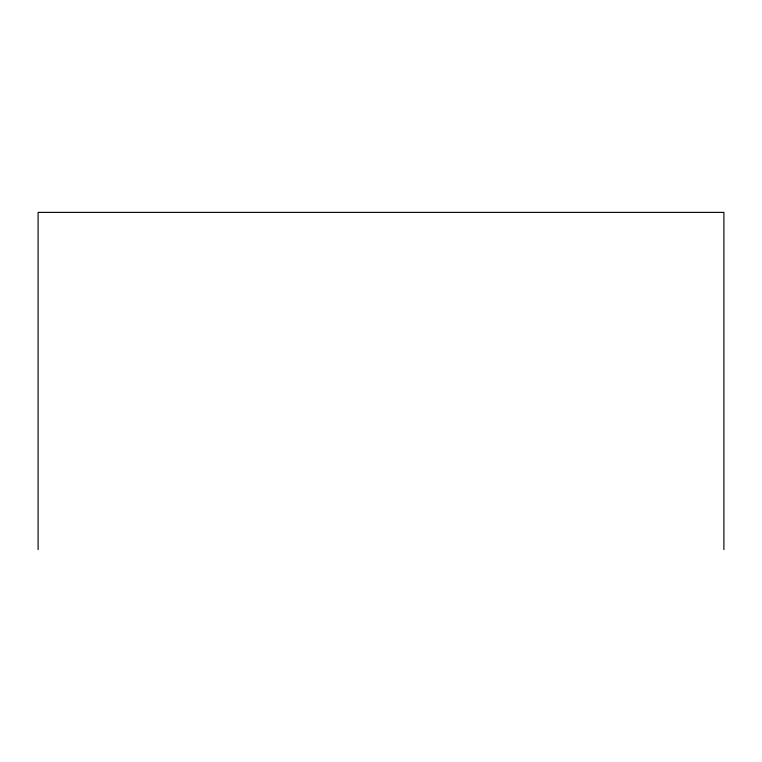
<?xml version="1.0" encoding="UTF-8"?>
<svg xmlns="http://www.w3.org/2000/svg" width="762" height="762" viewBox="0 0 762 762"><rect width="100%" height="100%" fill="white"/><g stroke="black" fill="none" stroke-linecap="round" stroke-linejoin="round"><path stroke-width="1.14" d="M723.9 549.612L723.9 212.388L38.1 212.388L38.1 549.612"/></g></svg>
